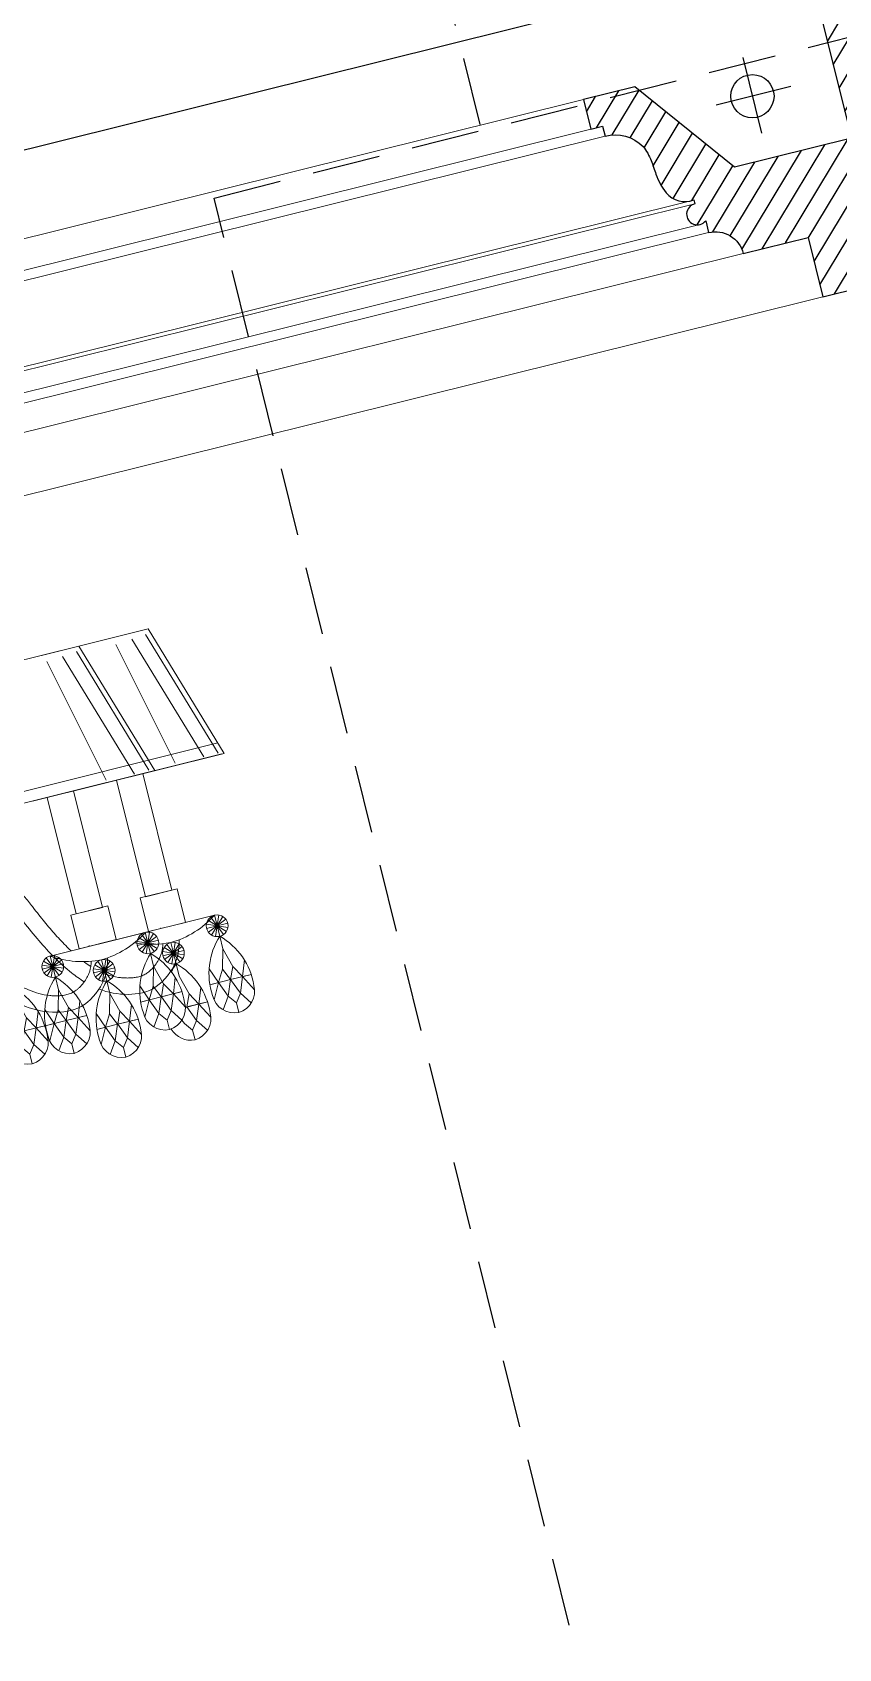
# Model space of a CAD drawing. Header units: inches. Extents: x 252212 to 296477, y 417293 to 492071.
# Drawn here: x 290399 to 290991, y 489330 to 490517 of the extents above; entities that cross this region are included whole.
import ezdxf

# ---------------------------------------------------------------- set-up
doc = ezdxf.new("R2010")
doc.units = ezdxf.units.IN
doc.header["$MEASUREMENT"] = 0
doc.linetypes.add('HIDDEN', pattern=[0.375, 0.25, -0.125])
for name, color, linetype in [('8', 8, 'Continuous'), ('CQ spot detail elevation', 1, 'Continuous'), ('ELECTRICAL', 10, 'Continuous'), ('gypsum', 31, 'Continuous'), ('LIGHT', 130, 'Continuous')]:
    doc.layers.add(name, color=color, linetype=linetype)
doc.layers.add('Glass', color=4, linetype='Continuous', lineweight=0)
doc.layers.add('GRC', color=41, linetype='Continuous', lineweight=0)

# ---------------------------------------------------------------- blocks, each defined once
blk = doc.blocks.new('L1')
at = {"layer": 'LIGHT', "elevation": 3.648573589799419e-06}
for points in [[(-58.16092766117072, 76.66339870879892), (-58.16092766117072, 19.49658948095748)], [(-58.16092766122892, 76.66339870856609), (-58.16092766128713, 19.49658948078286)], [(-29.19216362002771, 47.41520166554255), (-85.49162586161401, 47.41520166554255)], [(-29.19216362008592, 47.41520166536793), (-85.49162586173043, 47.41520166536793)]]:
    blk.add_lwpolyline(points, dxfattribs=at)
at = {"layer": 'LIGHT'}
for centre, radius in [((-58.16092766122892, 47.41520166560076, 3.648573589799419e-06), 15.87653305614366), ((-58.16092766128713, 47.41520166542614, 3.648573589799419e-06), 15.87653305614367)]:
    blk.add_circle(centre, radius, dxfattribs=at)
blk = doc.blocks.new('crystal ch 21')
at = {"layer": 'Glass', "color": 193, "lineweight": 0}
for p, q in [((39089.26347492866, 39438.22253560635), (39058.88841354528, 39534.80407689153)), ((39100.23716824862, 39438.30318461754), (39069.60102899221, 39535.71485766955)), ((39141.65276039692, 39438.22253560635), (39111.27769901353, 39534.80407689153)), ((39152.62645371688, 39438.30318461754), (39121.99031446047, 39535.71485766955)), ((39067.90110210717, 39438.82193907836), (39046.68448091933, 39533.91247801884)), ((39120.29038757544, 39438.82193907836), (39099.07376638758, 39533.91247801884)), ((39154.11016811522, 39445.67843168169), (38858.38087554435, 39445.42621463217)), ((38991.236569379, 39309.8118355238), (39002.55027787799, 39321.12554402278)), ((39002.55027787799, 39309.8118355238), (38991.23656937901, 39321.12554402278)), ((39002.55027787799, 39321.12554402278), (38991.23656937901, 39309.8118355238)), ((38991.23656937901, 39321.12554402278), (39002.55027787799, 39309.8118355238)), ((38993.83195616957, 39308.0776535132), (38999.95489108741, 39322.85972603338)), ((38999.95489108741, 39308.0776535132), (38993.83195616957, 39322.85972603338)), ((38999.95489108741, 39322.85972603338), (38993.83195616957, 39308.0776535132)), ((38993.83195616957, 39322.85972603338), (38999.95489108741, 39308.0776535132)), ((38996.89342362848, 39307.46868977328), (38996.89342362848, 39323.46868977328)), ((38996.89342362848, 39323.46868977328), (38996.89342362848, 39307.46868977328)), ((39063.236569379, 39309.8118355238), (39074.55027787799, 39321.12554402278)), ((39074.55027787799, 39309.8118355238), (39063.236569379, 39321.12554402278)), ((39074.55027787799, 39321.12554402278), (39063.236569379, 39309.8118355238)), ((39063.236569379, 39321.12554402278), (39074.55027787799, 39309.8118355238)), ((39065.83195616958, 39308.0776535132), (39071.95489108741, 39322.85972603338)), ((39071.95489108741, 39308.0776535132), (39065.83195616957, 39322.85972603338)), ((39071.95489108741, 39322.85972603338), (39065.83195616958, 39308.0776535132)), ((39065.83195616958, 39322.85972603338), (39071.95489108741, 39308.0776535132)), ((39068.89342362848, 39307.46868977328), (39068.89342362848, 39323.46868977328)), ((39068.89342362848, 39323.46868977328), (39068.89342362848, 39307.46868977328)), ((39115.62585484726, 39309.8118355238), (39126.93956334625, 39321.12554402278)), ((39126.93956334625, 39309.8118355238), (39115.62585484727, 39321.12554402278)), ((39126.93956334626, 39321.12554402278), (39115.62585484727, 39309.8118355238)), ((39115.62585484727, 39321.12554402278), (39126.93956334625, 39309.8118355238)), ((39118.22124163784, 39308.0776535132), (39124.34417655569, 39322.85972603338)), ((39124.34417655569, 39308.0776535132), (39118.22124163783, 39322.85972603338)), ((39124.34417655569, 39322.85972603338), (39118.22124163784, 39308.0776535132)), ((39118.22124163784, 39322.85972603338), (39124.34417655569, 39308.0776535132)), ((39121.28270909676, 39307.46868977328), (39121.28270909676, 39323.46868977328)), ((39121.28270909676, 39323.46868977328), (39121.28270909676, 39307.46868977328)), ((38988.89342362848, 39315.46868977328), (39004.89342362848, 39315.46868977328)), ((39004.89342362848, 39315.46868977328), (38988.89342362848, 39315.46868977328)), ((38989.5023873684, 39312.40722231437), (39004.28445988859, 39318.53015723221)), ((39004.28445988859, 39312.40722231437), (38989.5023873684, 39318.53015723221)), ((39004.28445988859, 39318.53015723221), (38989.5023873684, 39312.40722231437)), ((38989.5023873684, 39318.53015723221), (39004.28445988859, 39312.40722231437)), ((39027.23656937899, 39298.03509743452), (39038.55027787799, 39309.34880593352)), ((39038.55027787799, 39298.03509743452), (39027.236569379, 39309.34880593352)), ((39038.55027787799, 39309.34880593352), (39027.236569379, 39298.03509743453)), ((39027.236569379, 39309.34880593352), (39038.55027787799, 39298.03509743452)), ((39029.83195616957, 39296.30091542393), (39035.95489108741, 39311.0829879441)), ((39035.95489108741, 39296.30091542393), (39029.83195616956, 39311.0829879441)), ((39035.95489108741, 39311.0829879441), (39029.83195616957, 39296.30091542393)), ((39029.83195616957, 39311.0829879441), (39035.95489108741, 39296.30091542393)), ((39032.89342362848, 39295.69195168402), (39032.89342362848, 39311.69195168402)), ((39032.89342362848, 39311.69195168402), (39032.89342362848, 39295.69195168402)), ((39060.89342362848, 39315.46868977328), (39076.89342362848, 39315.46868977328)), ((39076.89342362848, 39315.46868977328), (39060.89342362848, 39315.46868977328)), ((39061.5023873684, 39312.40722231437), (39076.28445988859, 39318.53015723221)), ((39076.28445988859, 39312.40722231437), (39061.5023873684, 39318.53015723221)), ((39076.28445988859, 39318.53015723221), (39061.5023873684, 39312.40722231437)), ((39061.5023873684, 39318.53015723221), (39076.28445988859, 39312.40722231437)), ((39079.62585484725, 39298.03509743452), (39090.93956334623, 39309.34880593352)), ((39090.93956334623, 39298.03509743452), (39079.62585484726, 39309.34880593352)), ((39090.93956334625, 39309.34880593352), (39079.62585484726, 39298.03509743453)), ((39079.62585484726, 39309.34880593352), (39090.93956334623, 39298.03509743452)), ((39082.22124163783, 39296.30091542393), (39088.34417655569, 39311.0829879441)), ((39088.34417655567, 39296.30091542393), (39082.22124163783, 39311.0829879441)), ((39088.34417655569, 39311.0829879441), (39082.22124163783, 39296.30091542393)), ((39082.22124163783, 39311.0829879441), (39088.34417655567, 39296.30091542393)), ((39085.28270909675, 39295.69195168402), (39085.28270909675, 39311.69195168402)), ((39085.28270909675, 39311.69195168402), (39085.28270909675, 39295.69195168402)), ((39113.28270909677, 39315.46868977328), (39129.28270909675, 39315.46868977328)), ((39129.28270909675, 39315.46868977328), (39113.28270909677, 39315.46868977328)), ((39113.89167283666, 39312.40722231437), (39128.67374535685, 39318.53015723221)), ((39128.67374535685, 39312.40722231437), (39113.89167283666, 39318.53015723221)), ((39128.67374535685, 39318.53015723221), (39113.89167283666, 39312.40722231437)), ((39113.89167283666, 39318.53015723221), (39128.67374535685, 39312.40722231437)), ((39024.89342362848, 39303.69195168402), (39040.89342362848, 39303.69195168402)), ((39040.89342362848, 39303.69195168402), (39024.89342362848, 39303.69195168402)), ((39025.5023873684, 39300.63048422509), (39040.28445988858, 39306.75341914294)), ((39040.28445988858, 39300.63048422509), (39025.5023873684, 39306.75341914294)), ((39040.28445988858, 39306.75341914293), (39025.5023873684, 39300.63048422509)), ((39025.5023873684, 39306.75341914294), (39040.28445988858, 39300.63048422509)), ((39077.28270909675, 39303.69195168402), (39093.28270909675, 39303.69195168402)), ((39093.28270909675, 39303.69195168402), (39077.28270909675, 39303.69195168402)), ((39077.89167283666, 39300.63048422509), (39092.67374535683, 39306.75341914294)), ((39092.67374535683, 39300.63048422509), (39077.89167283666, 39306.75341914294)), ((39092.67374535683, 39306.75341914293), (39077.89167283666, 39300.63048422509)), ((39077.89167283666, 39306.75341914294), (39092.67374535683, 39300.63048422509)), ((38980.88015196625, 39274.69666226378), (38964.13624800193, 39274.69666226378)), ((38981.15559959082, 39274.69666226379), (38997.89950355512, 39274.69666226378)), ((39012.63124766618, 39274.69666226378), (38995.88734370187, 39274.69666226378)), ((39053.15559959081, 39274.69666226379), (39069.89950355512, 39274.69666226378)), ((39084.63124766618, 39274.69666226378), (39067.88734370187, 39274.69666226378)), ((39105.54488505908, 39274.69666226379), (39122.28878902339, 39274.69666226378)), ((39137.02053313445, 39274.69666226378), (39120.27662917013, 39274.69666226378)), ((39017.15559959082, 39262.91992417451), (39033.89950355511, 39262.9199241745)), ((39048.63124766618, 39262.9199241745), (39031.88734370186, 39262.9199241745)), ((39084.16791913625, 39262.9199241745), (39086.28878902338, 39262.9199241745)), ((39101.02053313444, 39262.9199241745), (39084.27662917013, 39262.9199241745))]:
    blk.add_line(p, q, dxfattribs=at)
for points in [[(38961.34735673557, 39437.03425693083), (39104.43949052142, 39437.03425693083), (39072.29766031462, 39539.23347430585), (39072.29766031462, 39539.23347430585), (38991.63451627389, 39539.23347430585), (38980.09054044429, 39502.52787018835)], [(39013.73664220384, 39437.03425693083), (39156.82877598967, 39437.03425693083), (39124.68694578287, 39539.23347430585), (39124.68694578287, 39539.23347430585), (39044.02380174217, 39539.23347430585)], [(38959.49268606709, 39437.03425693083), (39102.58481985292, 39437.03425693083)], [(39011.88197153535, 39437.03425693083), (39154.97410532118, 39437.03425693083)], [(38965.14232792855, 39249.85420917245), (38965.14232792855, 39257.07210995243), (38960.55373394648, 39263.33393960561), (38956.02740858087, 39274.69800654718), (38951.78359616551, 39286.2442574833), (38956.02740858087, 39274.69800654718), (38961.250083604, 39283.62690249978), (38965.14232792857, 39297.92118455903), (38965.14232792855, 39307.46868977328), (38965.14232792857, 39297.92118455903), (38961.250083604, 39283.62690249978), (38965.04870647603, 39274.69666226378), (38960.55373394648, 39263.33393960561), (38954.51532069394, 39254.47941975589), (38960.55373394648, 39263.33393960561), (38956.02740858087, 39274.69800654718), (38949.83195832266, 39263.09622820972), (38956.02740858087, 39274.69800654718), (38949.40450389087, 39274.69666226379), (38965.04870647603, 39274.69666226378)], [(38965.14232792855, 39249.85420917245), (38965.14232792855, 39257.07210995243), (38969.73092191064, 39263.33393960561), (38974.25724727625, 39274.69800654718), (38978.5010596916, 39286.2442574833), (38974.25724727625, 39274.69800654718), (38969.03457225312, 39283.62690249978), (38965.14232792855, 39297.92118455903), (38965.14232792855, 39307.46868977328), (38965.14232792855, 39297.92118455903), (38969.03457225312, 39283.62690249978), (38965.23594938109, 39274.69666226378), (38969.73092191064, 39263.33393960561), (38975.76933516317, 39254.47941975589), (38969.73092191064, 39263.33393960561), (38974.25724727625, 39274.69800654718), (38980.45269753446, 39263.09622820972), (38974.25724727625, 39274.69800654718), (38980.88015196625, 39274.69666226378), (38965.23594938109, 39274.69666226378)], [(38996.89342362848, 39249.85420917245), (38996.89342362848, 39257.07210995243), (38992.30482964641, 39263.33393960561), (38987.7785042808, 39274.69800654718), (38983.53469186546, 39286.2442574833), (38987.7785042808, 39274.69800654718), (38993.00117930393, 39283.62690249978), (38996.8934236285, 39297.92118455903), (38996.89342362848, 39307.46868977328), (38996.8934236285, 39297.92118455903), (38993.00117930393, 39283.62690249978), (38996.79980217597, 39274.69666226378), (38992.30482964641, 39263.33393960561), (38986.26641639387, 39254.47941975589), (38992.30482964641, 39263.33393960561), (38987.7785042808, 39274.69800654718), (38981.58305402259, 39263.09622820972), (38987.7785042808, 39274.69800654718), (38981.15559959082, 39274.69666226379), (38996.79980217597, 39274.69666226378)], [(38996.89342362848, 39249.85420917245), (38996.89342362848, 39257.07210995243), (39001.48201761058, 39263.33393960561), (39006.00834297619, 39274.69800654718), (39010.25215539155, 39286.2442574833), (39006.00834297619, 39274.69800654718), (39000.78566795306, 39283.62690249978), (38996.89342362848, 39297.92118455903), (38996.89342362848, 39307.46868977328), (38996.89342362848, 39297.92118455903), (39000.78566795306, 39283.62690249978), (38996.98704508103, 39274.69666226378), (39001.48201761058, 39263.33393960561), (39007.52043086312, 39254.47941975589), (39001.48201761058, 39263.33393960561), (39006.00834297619, 39274.69800654718), (39012.2037932344, 39263.09622820972), (39006.00834297619, 39274.69800654718), (39012.63124766618, 39274.69666226378), (38996.98704508103, 39274.69666226378)], [(39068.89342362848, 39249.85420917245), (39068.89342362848, 39257.07210995243), (39064.30482964641, 39263.33393960561), (39059.7785042808, 39274.69800654718), (39055.53469186545, 39286.2442574833), (39059.7785042808, 39274.69800654718), (39065.00117930393, 39283.62690249978), (39068.8934236285, 39297.92118455903), (39068.89342362848, 39307.46868977328), (39068.8934236285, 39297.92118455903), (39065.00117930393, 39283.62690249978), (39068.79980217597, 39274.69666226378), (39064.30482964641, 39263.33393960561), (39058.26641639388, 39254.47941975589), (39064.30482964641, 39263.33393960561), (39059.7785042808, 39274.69800654718), (39053.58305402259, 39263.09622820972), (39059.7785042808, 39274.69800654718), (39053.15559959081, 39274.69666226379), (39068.79980217597, 39274.69666226378)], [(39068.89342362848, 39249.85420917245), (39068.89342362848, 39257.07210995243), (39073.48201761058, 39263.33393960561), (39078.00834297619, 39274.69800654718), (39082.25215539154, 39286.2442574833), (39078.00834297619, 39274.69800654718), (39072.78566795306, 39283.62690249978), (39068.89342362848, 39297.92118455903), (39068.89342362848, 39307.46868977328), (39068.89342362848, 39297.92118455903), (39072.78566795306, 39283.62690249978), (39068.98704508103, 39274.69666226378), (39073.48201761058, 39263.33393960561), (39079.52043086312, 39254.47941975589), (39073.48201761058, 39263.33393960561), (39078.00834297619, 39274.69800654718), (39084.20379323442, 39263.09622820972), (39078.00834297619, 39274.69800654718), (39084.63124766618, 39274.69666226378), (39068.98704508103, 39274.69666226378)], [(39121.28270909676, 39249.85420917245), (39121.28270909676, 39257.07210995243), (39116.69411511468, 39263.33393960561), (39112.16778974907, 39274.69800654718), (39107.92397733372, 39286.2442574833), (39112.16778974907, 39274.69800654718), (39117.3904647722, 39283.62690249978), (39121.28270909676, 39297.92118455903), (39121.28270909676, 39307.46868977328), (39121.28270909676, 39297.92118455903), (39117.3904647722, 39283.62690249978), (39121.18908764424, 39274.69666226378), (39116.69411511468, 39263.33393960561), (39110.65570186214, 39254.47941975589), (39116.69411511468, 39263.33393960561), (39112.16778974907, 39274.69800654718), (39105.97233949085, 39263.09622820972), (39112.16778974907, 39274.69800654718), (39105.54488505908, 39274.69666226379), (39121.18908764424, 39274.69666226378)], [(39121.28270909676, 39249.85420917245), (39121.28270909676, 39257.07210995243), (39125.87130307883, 39263.33393960561), (39130.39762844445, 39274.69800654718), (39134.64144085981, 39286.2442574833), (39130.39762844445, 39274.69800654718), (39125.17495342132, 39283.62690249978), (39121.28270909676, 39297.92118455903), (39121.28270909676, 39307.46868977328), (39121.28270909676, 39297.92118455903), (39125.17495342132, 39283.62690249978), (39121.37633054929, 39274.69666226378), (39125.87130307883, 39263.33393960561), (39131.90971633139, 39254.47941975589), (39125.87130307883, 39263.33393960561), (39130.39762844445, 39274.69800654718), (39136.59307870267, 39263.09622820972), (39130.39762844445, 39274.69800654718), (39137.02053313445, 39274.69666226378), (39121.37633054929, 39274.69666226378)], [(39032.89342362848, 39238.07747108318), (39032.89342362848, 39245.29537186315), (39028.30482964641, 39251.55720151632), (39023.7785042808, 39262.9212684579), (39019.53469186545, 39274.46751939402), (39023.7785042808, 39262.9212684579), (39029.00117930393, 39271.85016441051), (39032.89342362848, 39286.14444646976), (39032.89342362848, 39295.69195168402), (39032.89342362848, 39286.14444646976), (39029.00117930393, 39271.85016441051), (39032.79980217596, 39262.9199241745), (39028.30482964641, 39251.55720151632), (39022.26641639387, 39242.70268166662), (39028.30482964641, 39251.55720151632), (39023.7785042808, 39262.9212684579), (39017.58305402258, 39251.31949012044), (39023.7785042808, 39262.9212684579), (39017.15559959082, 39262.91992417451), (39032.79980217596, 39262.9199241745)], [(39032.89342362848, 39238.07747108318), (39032.89342362848, 39245.29537186315), (39037.48201761056, 39251.55720151632), (39042.00834297618, 39262.9212684579), (39046.25215539154, 39274.46751939402), (39042.00834297618, 39262.9212684579), (39036.78566795306, 39271.85016441051), (39032.89342362848, 39286.14444646976), (39032.89342362848, 39295.69195168402), (39032.89342362848, 39286.14444646976), (39036.78566795306, 39271.85016441051), (39032.98704508102, 39262.9199241745), (39037.48201761056, 39251.55720151632), (39043.52043086311, 39242.70268166662), (39037.48201761056, 39251.55720151632), (39042.00834297618, 39262.9212684579), (39048.20379323442, 39251.31949012044), (39042.00834297618, 39262.9212684579), (39048.63124766618, 39262.9199241745), (39032.98704508102, 39262.9199241745)], [(39085.28270909675, 39238.07747108318), (39085.28270909675, 39245.29537186315), (39089.87130307883, 39251.55720151632), (39094.39762844444, 39262.9212684579), (39098.6414408598, 39274.46751939402), (39094.39762844444, 39262.9212684579), (39089.17495342132, 39271.85016441051), (39085.28270909675, 39286.14444646976), (39085.28270909675, 39295.69195168402), (39085.28270909675, 39286.14444646976), (39089.17495342132, 39271.85016441051), (39085.37633054928, 39262.9199241745), (39089.87130307883, 39251.55720151632), (39095.90971633136, 39242.70268166662), (39089.87130307883, 39251.55720151632), (39094.39762844444, 39262.9212684579), (39100.59307870266, 39251.31949012044), (39094.39762844444, 39262.9212684579), (39101.02053313444, 39262.9199241745), (39085.37633054928, 39262.9199241745)], [(39085.28270909675, 39238.07747108318), (39085.28270909675, 39245.29537186315), (39080.69411511468, 39251.55720151632), (39079.52746914279, 39254.48625363933)]]:
    blk.add_lwpolyline(points, dxfattribs=at)
for points in [[(39022.89342362848, 39437.03425693083), (39042.89342362848, 39437.03425693083), (39042.89342362848, 39348.88054739338), (39022.89342362848, 39348.88054739338)], [(39075.28270909677, 39437.03425693083), (39095.28270909675, 39437.03425693083), (39095.28270909675, 39348.88054739338), (39075.28270909677, 39348.88054739338)], [(39019.00113992648, 39348.88054739338), (39047.0062686344, 39348.88054739338), (39047.0062686344, 39323.46868977328), (39019.00113992648, 39323.46868977328)], [(39071.39042539473, 39348.88054739338), (39099.39555410268, 39348.88054739338), (39099.39555410268, 39323.46868977328), (39071.39042539473, 39323.46868977328)]]:
    blk.add_lwpolyline(points, close=True, dxfattribs=at)
for points in [[(38996.89342362848, 39323.46868977328), (39068.89342362848, 39323.46868977328, -0.1435231097449414), (39032.89342362848, 39311.69195168402, -0.1335210942666077), (38996.89342362848, 39323.46868977328, 0.7554890310970837)], [(39049.28270909675, 39323.46868977328), (39121.28270909676, 39323.46868977328, -0.1435231097449414), (39085.28270909675, 39311.69195168402, -0.0934711612010232), (39059.27623658819, 39317.97594344919, -0.0934711612010232)]]:
    blk.add_lwpolyline(points, format="xyb", dxfattribs=at)
for centre in [(38996.89342362848, 39315.46868977328), (39068.89342362848, 39315.46868977328), (39121.28270909676, 39315.46868977328), (39032.89342362848, 39303.69195168402), (39085.28270909675, 39303.69195168402)]:
    blk.add_circle(centre, 8, dxfattribs=at)
for centre, radius, start, end in [((38929.91475302354, 39270.56885974553), 51.01548284360828, 355.3810628714704, 46.32814980466545), ((39032.12099853353, 39270.56885974553), 51.01548284360828, 133.6718501953345, 184.6189371285296), ((38961.66584872347, 39270.56885974553), 51.01548284360828, 355.3810628714704, 46.32814980466545), ((39104.12099853352, 39270.56885974553), 51.01548284360828, 133.6718501953345, 184.6189371285296), ((39033.66584872347, 39270.56885974553), 51.01548284360828, 355.3810628714704, 46.32814980466545), ((39156.51028400178, 39270.56885974553), 51.01548284360828, 133.6718501953345, 184.6189371285296), ((39086.05513419174, 39270.56885974553), 51.01548284360828, 355.3810628714704, 46.32814980466545), ((39068.12099853353, 39258.79212165625), 51.01548284360828, 133.6718501953345, 184.6189371285296), ((38997.66584872347, 39258.79212165625), 51.01548284360828, 355.3810628714704, 46.32814980466545), ((39120.51028400178, 39258.79212165625), 51.01548284360828, 133.6718501953345, 141.4760620947277), ((39050.05513419173, 39258.79212165625), 51.01548284360828, 355.3810628714704, 46.32814980466545), ((38965.97536205362, 39266.28926356733), 16.45615261280339, 179.4032131305139, 267.0983650390251), ((38964.3092938035, 39266.28926356733), 16.45615261280339, 272.9016349609747, 0.5967868694860528), ((38997.72645775355, 39266.28926356733), 16.45615261280339, 179.4032131305139, 267.0983650390251), ((38996.06038950344, 39266.28926356733), 16.45615261280339, 272.9016349609747, 0.5967868694860528), ((39069.72645775357, 39266.28926356733), 16.45615261280339, 179.4032131305139, 267.0983650390251), ((39068.06038950344, 39266.28926356733), 16.45615261280339, 272.9016349609747, 0.5967868694860528), ((39122.11574322182, 39266.28926356733), 16.45615261280339, 179.4032131305139, 267.0983650390251), ((39120.4496749717, 39266.28926356733), 16.45615261280339, 272.9016349609747, 0.5967868694860528), ((39033.72645775355, 39254.51252547805), 16.45615261280339, 179.4032131305139, 267.0983650390251), ((39032.06038950343, 39254.51252547805), 16.45615261280339, 272.9016349609747, 0.5967868694860528), ((39086.11574322181, 39254.51252547805), 16.45615261280339, 195.9678447010733, 267.0983650390251), ((39084.44967497169, 39254.51252547805), 16.45615261280339, 272.9016349609747, 0.5967868694860528)]:
    blk.add_arc(centre, radius, start, end, dxfattribs=at)
for points, knots in [([(38939.14232792857, 39405.49626775016), (38940.3967130132, 39405.59389823452), (38941.65493110049, 39405.64237018337), (38945.65716169094, 39405.64384298585), (38948.40491464628, 39405.41691796208), (38953.84742405456, 39404.48107975965), (38956.54311344086, 39403.77259203431), (38960.01241435639, 39402.46643186163), (38960.84757397337, 39402.11984071531), (38962.47557740491, 39401.37832457337), (38963.27085728991, 39400.98292623321), (38965.59770932372, 39399.72996578005), (38967.06981716902, 39398.80566366229), (38970.50201228895, 39396.35559386954), (38972.36784247612, 39394.75181659216), (38975.78512245254, 39391.36368084073), (38977.33776617948, 39389.57932794235), (38980.19319778593, 39385.90817751785), (38981.4965379771, 39384.02087650663), (38983.91587528022, 39380.19568794786), (38985.03196928291, 39378.25740692712), (38987.72029040518, 39373.27443314282), (38989.19563878431, 39370.22195727569), (38991.29807342588, 39365.68618098023), (38991.99038786065, 39364.15681511522), (38993.14791327972, 39361.58552693433), (38993.6212209212, 39360.52975309797), (38995.02295190036, 39357.41855539627), (38995.95224968653, 39355.37703337524), (38997.80852701891, 39351.36134414565), (38998.735324864, 39349.38758273791), (39001.52173170743, 39343.57529155846), (39003.38751206417, 39339.84587550044), (39007.29361842097, 39332.50853408911), (39009.33780908973, 39328.91988541451), (39011.87795565993, 39324.83419368728), (39012.31290991415, 39324.14722776784), (39012.75075546045, 39323.46868977328)], [70.2295892999802, 70.2295892999802, 70.2295892999802, 70.2295892999802, 73.66845547465262, 73.66845547465262, 81.16021307794367, 81.16021307794367, 88.65197068123474, 88.65197068123474, 91.04294823106085, 91.04294823106085, 93.433925780887, 93.433925780887, 98.21588088053923, 98.21588088053923, 105.2331276644001, 105.2331276644001, 112.2503744482609, 112.2503744482609, 119.2676212321218, 119.2676212321218, 126.2848680159826, 126.2848680159826, 137.2622253050058, 137.2622253050058, 142.9400178879349, 142.9400178879349, 146.9874516420427, 146.9874516420427, 155.0823191502582, 155.0823191502582, 163.1771866584737, 163.1771866584737, 179.3669216749046, 179.3669216749046, 196.4799474093081, 196.4799474093081, 199.9895269579177, 199.9895269579177, 199.9895269579177, 199.9895269579177]), ([(38939.14232792855, 39393.44742437802), (38944.81455561749, 39394.03708756335), (38967.27099147005, 39391.25316103668), (38981.54645852036, 39357.31631255038), (38993.15842566418, 39332.94722445324), (38998.68263858625, 39323.46868977328)], [69.09446585194895, 69.09446585194895, 69.09446585194895, 69.09446585194895, 89.88789571660395, 147.0255840347705, 189.9259536211873, 189.9259536211873, 189.9259536211873, 189.9259536211873]), ([(38999.72824490412, 39321.69741744583), (39002.69869085302, 39316.73026860563), (39008.01361120601, 39308.78034455643), (39014.05026166583, 39301.75605883534), (39016.70095912328, 39299.08333244265)], [192.6156435577588, 192.6156435577588, 192.6156435577588, 192.6156435577588, 215.3927966419427, 231.2402526089358, 231.2402526089358, 231.2402526089358, 231.2402526089358]), ([(38947.5458968098, 39314.85414279768), (38949.55227698318, 39312.37589036507), (38962.14096707376, 39297.56020562689), (38979.92792628107, 39282.33984348195), (39012.39426047519, 39279.51941468578), (39032.38725803609, 39295.63897653387), (39036.40505992561, 39306.79249812919), (39037.38762067478, 39311.98225799194)], [203.3677394381454, 203.3677394381454, 203.3677394381454, 203.3677394381454, 215.3927966419427, 277.760799552541, 302.8496522595973, 326.2312467332315, 345.7997920803092, 345.7997920803092, 345.7997920803092, 345.7997920803092]), ([(38959.05906647838, 39319.75319217227), (38959.79398413552, 39318.87815213626), (38960.53192340033, 39318.0156248531), (38962.15811799993, 39316.14942818797), (38963.04895118794, 39315.14896262813), (38965.63713017391, 39312.31178492058), (38967.32629034973, 39310.55145438803), (38971.17891196076, 39306.80964537663), (38973.34220087103, 39304.90452224192), (38977.74578195056, 39301.50107458552), (38979.98484356678, 39300.00200678092), (38984.65676118835, 39297.39527402777), (38987.08998134041, 39296.28561469272), (38990.63217373598, 39295.04694915636), (38991.57704401712, 39294.74881569389), (38993.04661923075, 39294.33599284148), (38993.55079034064, 39294.20290993835), (38994.50892004407, 39293.96634624639), (38994.96037991448, 39293.86133617701), (38995.85265621551, 39293.66789461512), (38996.29611401209, 39293.57886594299), (38997.61639740373, 39293.33717641535), (38998.48302525601, 39293.21004017229), (39000.58780209397, 39292.99065568987), (39001.80273373317, 39292.94478712769), (39004.14230322857, 39293.04059620096), (39005.26633768147, 39293.18088535884), (39006.8591340211, 39293.53584228445), (39007.34637281181, 39293.66645171888), (39008.10988515326, 39293.90864952268), (39008.38641654031, 39294.00412019371), (39009.21796018024, 39294.3158111829), (39009.80930544873, 39294.57069626366), (39011.03703182029, 39295.17151775911), (39011.67263120987, 39295.51704649679), (39013.54560756164, 39296.6391257438), (39014.80035590399, 39297.52172728085), (39017.18434504438, 39299.4599400217), (39018.31410109842, 39300.51573580895), (39019.76602678349, 39302.06926470474), (39020.19484697808, 39302.55998485463), (39021.16051171697, 39303.74245999487), (39021.65109048579, 39304.41455977882), (39022.52928853998, 39305.75808867392), (39022.91535226521, 39306.42696361482), (39023.81004099359, 39308.17698571516), (39024.25876224552, 39309.27065855169), (39024.85639776525, 39311.09235077692), (39025.05157235059, 39311.78036810989), (39025.22567257553, 39312.49316448365)], [207.9867877208956, 207.9867877208956, 207.9867877208956, 207.9867877208956, 212.6238922856962, 212.6238922856962, 218.1725343830346, 218.1725343830346, 228.8600043587518, 228.8600043587518, 242.5324371535948, 242.5324371535948, 256.2048699484377, 256.2048699484377, 269.8773027432807, 269.8773027432807, 274.6846215805871, 274.6846215805871, 277.1406142707738, 277.1406142707738, 279.2805811794731, 279.2805811794731, 281.4205480881724, 281.4205480881724, 285.7004819055711, 285.7004819055711, 292.0402505789604, 292.0402505789604, 298.3800192523496, 298.3800192523496, 301.2077944241025, 301.2077944241025, 302.8144555804058, 302.8144555804058, 306.0277778930124, 306.0277778930124, 309.2411002056189, 309.2411002056189, 315.3949567990779, 315.3949567990779, 321.5488133925369, 321.5488133925369, 324.3773174000462, 324.3773174000462, 328.4783081394816, 328.4783081394816, 332.5792988789171, 332.5792988789171, 339.0879623636933, 339.0879623636933, 342.8529237627196, 342.8529237627196, 342.8529237627196, 342.8529237627196]), ([(39019.8675645521, 39313.55357612277), (39020.03767475055, 39313.34259157348), (39020.20814576872, 39313.13300744973), (39021.57470671101, 39311.46789059446), (39022.78895356803, 39310.08099647823), (39024.02731645667, 39308.76830839252)], [218.29677652432, 218.29677652432, 218.29677652432, 218.29677652432, 219.5612590152293, 219.5612590152293, 228.4135453908444, 228.4135453908444, 228.4135453908444, 228.4135453908444]), ([(39025.93245795652, 39291.24530166984), (39031.66877244363, 39287.22994913713), (39043.76406733602, 39281.50242563714), (39066.59077239056, 39279.51941468578), (39086.66025312135, 39295.70064188363), (39090.64995262482, 39306.92771741281), (39091.62289211147, 39312.18940356131)], [248.3020110576472, 248.3020110576472, 248.3020110576472, 248.3020110576472, 277.760799552541, 302.8496522595973, 326.2312467332315, 346.060075102339, 346.060075102339, 346.060075102339, 346.060075102339]), ([(39033.42225059697, 39300.65718038514), (39033.59224946534, 39300.54202357657), (39033.76290474545, 39300.42801124777), (39036.40641248339, 39298.68653505641), (39039.01897235476, 39297.29352487185), (39042.72170339683, 39295.79393984192), (39043.59643105896, 39295.46999665213), (39045.20230597847, 39294.93137567754), (39045.92405492282, 39294.7081662227), (39047.18567171078, 39294.35121050593), (39047.71723473877, 39294.21035450851), (39048.71043080314, 39293.96509523137), (39049.16869866522, 39293.8585820288), (39050.07419415218, 39293.66267163522), (39050.52417083508, 39293.57265283166), (39051.86364610618, 39293.32882401837), (39052.74257235225, 39293.20137754786), (39054.8547198515, 39292.98659727662), (39056.0653166425, 39292.94421630754), (39058.39687388027, 39293.04642937802), (39059.5172599723, 39293.18963118404), (39061.11346374464, 39293.55037580712), (39061.60707079453, 39293.6846157765), (39062.59680949334, 39294.00332224487), (39063.08719813652, 39294.18580045906), (39064.76067695648, 39294.89885085285), (39066.02789713303, 39295.57327506426), (39068.56969090808, 39297.20869935616), (39069.84503268317, 39298.16844612995), (39072.22445827382, 39300.23498620413), (39073.32896101228, 39301.34235619027), (39074.64791741274, 39302.86643804819), (39074.99807728088, 39303.29737137796), (39075.59326175657, 39304.07799803524), (39075.84661127897, 39304.43095187777), (39076.32538001846, 39305.13827281851), (39076.54942489107, 39305.49077842142), (39077.18176484487, 39306.54906463507), (39077.55060176092, 39307.25560406962), (39078.38104229866, 39309.07306297351), (39078.79091171792, 39310.20326789128), (39079.21238236929, 39311.67818281062), (39079.28720373037, 39311.95612014103), (39079.35863620326, 39312.23795064521)], [249.59415759016, 249.59415759016, 249.59415759016, 249.59415759016, 250.6722018675181, 250.6722018675181, 266.2276732936626, 266.2276732936626, 270.8854659092561, 270.8854659092561, 274.5450811287054, 274.5450811287054, 277.1379988054675, 277.1379988054675, 279.3100293141831, 279.3100293141831, 281.4820598228987, 281.4820598228987, 285.8261208403298, 285.8261208403298, 292.1524462462074, 292.1524462462074, 298.478771652085, 298.478771652085, 301.3447587078636, 301.3447587078636, 304.2273541814274, 304.2273541814274, 310.549011648582, 310.549011648582, 316.8706691157366, 316.8706691157366, 323.1923265828911, 323.1923265828911, 325.7090518334819, 325.7090518334819, 327.8647820207648, 327.8647820207648, 330.0205122080478, 330.0205122080478, 334.3319725826136, 334.3319725826136, 340.9014378711868, 340.9014378711868, 342.402003970171, 342.402003970171, 342.402003970171, 342.402003970171])]:
    blk.add_open_spline(points, degree=3, knots=knots, dxfattribs=at)
for points in [[(39026.5344091021, 39323.46868977328), (39026.54334707848, 39323.65215702172), (39026.55207919973, 39323.83664440718), (39026.56064389923, 39324.02214601674)], [(39080.7309019018, 39323.46868977328), (39080.73985106506, 39323.65215609991), (39080.74859106202, 39323.83664325764), (39080.7571558146, 39324.02214601674)]]:
    blk.add_open_spline(points, degree=3, dxfattribs=at)

msp = doc.modelspace()

# ---------------------------------------------------------------- hatches: boundary and pattern name
at = {"layer": '8'}
h = msp.add_hatch(dxfattribs=at)
h.set_pattern_fill('ANSI31', color=256, scale=100, angle=13.97142328298568, style=0)
h.set_pattern_definition([(58.97142328298569, (252334.1004804923, 494088.5561935391), (-10.71137893550929, 6.443319121378964), [])])
edge = h.paths.add_edge_path()
edge.add_line((289768.5933645254, 490467.8070775935), (290775.9238635655, 490718.4291992036))
edge.add_arc((290812.1395520105, 490572.8667593007), 150.0000000001258, 13.971423282992305, 103.9714232829923, ccw=False)
edge.add_line((290957.7019919134, 490609.0824477457), (290999.9536284329, 490439.2596011907))
edge.add_line((290999.9536284329, 490439.2596011907), (290914.0717888897, 490417.892345008))
edge.add_line((290914.0717888897, 490417.892345008), (290841.0322103091, 490477.006642513))
edge.add_line((290841.0322103091, 490477.006642513), (290803.1162501985, 490467.5732158743))
edge.add_line((290803.1162501985, 490467.5732158743), (290808.5486034657, 490445.7388498872))
edge.add_line((290808.5486034657, 490445.7388498872), (290817.2823498599, 490447.9117911939))
edge.add_line((290817.2823498599, 490447.9117911939), (290819.0931342822, 490440.6336691987))
edge.add_arc((290826.7002270088, 490413.7385260719), 27.95025194087214, 43.49044862404088, 105.793164101679, ccw=False)
edge.add_arc((290819.1971125461, 490410.181378816), 35.93479784872101, 20.498674765624628, 39.36810408858548, ccw=False)
edge.add_arc((290540.5748211879, 490305.7588293093), 333.482178661726, 18.722871093585695, 20.540080650232028, ccw=False)
edge.add_arc((290906.6122262182, 490431.2098629044), 53.4702403536314, 200.1349953782089, 216.816241261213)
edge.add_arc((290877.7198640837, 490410.7369135756), 18.0953021038039, 219.7429161595523, 290.8023934842715)
edge.add_line((290884.1463384921, 490393.8212289928), (290884.870652261, 490390.9099801946))
edge.add_arc((290886.7537494292, 490383.3412101355), 7.799508648127477, 103.9714232830716, 322.4387256688891)
edge.add_line((290892.9364343919, 490378.5865553843), (290895.1093756987, 490369.8528089903))
edge.add_arc((290900.179572081, 490349.4740674039), 21.0000000000131, 13.971423282969113, 103.97142328296923, ccw=False)
edge.add_line((290920.5583136674, 490354.5442637862), (290968.1087107022, 490366.3747220115))
edge.add_line((290968.1087107022, 490366.3747220115), (290978.9732100095, 490322.7068229492))
edge.add_line((290978.9732100095, 490322.7068229492), (291095.430973136, 490351.6813803737))
edge.add_line((291095.430973136, 490351.6813803737), (291090.6022007648, 490371.0897140626))
edge.add_line((291090.6022007648, 490371.0897140626), (291110.0104885895, 490375.9184631931))
edge.add_line((291110.0104885895, 490375.9184631931), (291103.9745272995, 490400.1788840028))
edge.add_line((291103.9745272995, 490400.1788840028), (291039.434084173, 490384.1213285701))
edge.add_line((291039.434084173, 490384.1213285701), (290981.9623985638, 490615.1183958199))
edge.add_arc((290812.1395520105, 490572.8667593008), 175.0000000000244, 13.97142328298912, 103.9714232829937)
edge.add_line((290769.8879154914, 490742.689605854), (289762.5574164513, 490492.067484244))
edge.add_line((289762.5574164513, 490492.067484244), (289035.7698329942, 490311.2429940377))
edge.add_arc((289078.0214695133, 490141.4201474845), 174.9999999999538, 103.9714232829752, 193.9714232830122)
edge.add_line((288908.1986229601, 490099.1685109652), (288965.6702961042, 489868.1714406142))
edge.add_line((288965.6702961042, 489868.1714406142), (288901.1298517954, 489852.1138899339))
edge.add_line((288901.1298517954, 489852.1138899339), (288907.1657948294, 489827.8534645821))
edge.add_line((288907.1657948294, 489827.8534645821), (288926.5740826541, 489832.6822137125))
edge.add_line((288926.5740826541, 489832.6822137125), (288931.4028327448, 489813.2738744802))
edge.add_line((288931.4028327448, 489813.2738744802), (289047.8606255116, 489842.248312771))
edge.add_line((289047.8606255116, 489842.248312771), (289036.9961262044, 489885.9162118333))
edge.add_line((289036.9961262044, 489885.9162118333), (289084.5465232393, 489897.7466700586))
edge.add_arc((289104.9252648257, 489902.8168664409), 21.0000000000131, 103.97142328296923, 193.9714232829691, ccw=False)
edge.add_line((289099.8550684434, 489923.1956080273), (289097.6821271367, 489931.9293544214))
edge.add_arc((289100.9160202036, 489939.0268378335), 7.799508648125218, 245.5041208968311, 463.9714232825535)
edge.add_line((289099.0329230355, 489946.5956078926), (289098.3086092666, 489949.5068566907))
edge.add_arc((289096.0593257326, 489967.4618192863), 18.09530210367771, 277.1404530818795, 348.1999304065622)
edge.add_arc((289060.9419352786, 489972.0092506128), 53.4702403539753, 351.1266053046068, 367.807851187615)
edge.add_arc((289443.0902093563, 490032.705546447), 333.4821786576871, 187.4027659151942, 189.2199754718404, ccw=False)
edge.add_arc((289148.0195474799, 489994.3942611069), 35.93479784889205, 168.574742477847, 187.4441718008201, ccw=False)
edge.add_arc((289139.7243344955, 489994.0208112582), 27.95025194093188, 102.14968246413031, 164.4523979417463, ccw=False)
edge.add_line((289133.8417472139, 490021.3450084182), (289132.0309627917, 490028.6231304133))
edge.add_line((289132.0309627917, 490028.6231304133), (289140.7647091858, 490030.7960717201))
edge.add_line((289140.7647091858, 490030.7960717201), (289135.3323559186, 490052.6304377072))
edge.add_line((289135.3323559186, 490052.6304377072), (289097.416395809, 490043.1970110649))
edge.add_line((289097.416395809, 490043.1970110649), (289060.5925056733, 489956.7488686671))
edge.add_line((289060.5925056733, 489956.7488686671), (288974.7106661302, 489935.3816124845))
edge.add_line((288974.7106661302, 489935.3816124845), (288932.4590296106, 490105.2044590395))
edge.add_arc((289078.0214695134, 490141.4201474845), 150.0000000000128, 103.97142328300299, 193.971423283003, ccw=False)
edge.add_line((289041.8057810683, 490286.9825873873), (289768.5933645254, 490467.8070775935))

# ---------------------------------------------------------------- linework, layer by layer
at = {"ltscale": 0.1}
msp.add_line((290966.6152529263, 490573.2571997322, -8.642302521023141e-07), (288941.372063187, 490069.3801251658, -8.642302521023141e-07), dxfattribs=at)
at = {"layer": 'CQ spot detail elevation', "color": 3, "linetype": 'HIDDEN', "ltscale": 200, "elevation": 4.706203874198748e-07}
msp.add_lwpolyline([(290727.3766994833, 490449.1199637815), (290423.0089855802, 491672.4711954086)], dxfattribs=at)
msp.add_lwpolyline([(290532.0015886682, 490395.2517861779), (291657.5309728503, 490680.5407711857), (292479.5937424328, 487376.4074623436), (291354.0643582508, 487091.1184773359)], close=True, dxfattribs=at)
at = {"layer": 'GRC'}
for p, q in [((289135.3323559186, 490052.6304377072, 2.47702417199711e-06), (290803.1162501985, 490467.5732158743, 1.363272697297686e-06)), ((289140.7647091858, 490030.7960717201, 2.47702417199711e-06), (290808.5486034657, 490445.7388498872, 1.363272697297686e-06)), ((289133.8417472139, 490021.3450084182, 2.47702417199711e-06), (290819.0931342822, 490440.6336691987, 1.363272697297686e-06)), ((289098.3086092666, 489949.5068566907, 2.47702417199711e-06), (290879.9691476176, 490392.7819509799, 1.363272697297686e-06)), ((289099.0329230355, 489946.5956078926, 2.47702417199711e-06), (290884.870652261, 490390.9099801946, 1.363272697297686e-06)), ((289102.7991173718, 489931.4580677744, 2.47702417199711e-06), (290888.6368465974, 490375.7724400765, 1.363272697297686e-06)), ((289099.8550684434, 489923.1956080273, 2.47702417199711e-06), (290895.1093756987, 490369.8528089903, 1.363272697297686e-06)), ((289084.5465232393, 489897.7466700586, 2.47702417199711e-06), (290920.5583136674, 490354.5442637862, 1.363272697297686e-06)), ((289047.8606255116, 489842.248312771, 2.47702417199711e-06), (290978.9732100095, 490322.7068229492, 1.363272697297686e-06))]:
    msp.add_line(p, q, dxfattribs=at)
at = {"layer": 'gypsum', "elevation": -8.642302521023141e-07}
for points in [[(289041.8057810683, 490286.9825873873), (289768.5933645254, 490467.8070775935), (290775.9238635655, 490718.4291992036, -0.4142135623730951), (290957.7019919134, 490609.0824477457), (290999.9536284329, 490439.2596011907)], [(290999.9536284329, 490439.2596011907), (290914.0717888897, 490417.892345008), (290841.0322103091, 490477.006642513), (290803.1162501985, 490467.5732158743), (290808.5486034657, 490445.7388498872), (290817.2823498599, 490447.9117911939), (290819.0931342822, 490440.6336691987, -0.2787474963378631), (290846.9778304606, 490432.9748298181, -0.0825199636140567), (290852.856529387, 490422.7652317378, -0.0079292386621575), (290856.4098637221, 490412.8036301752, 0.0729144724568156), (290863.8060083921, 490399.1677918276, 0.3203886580188107), (290884.1463384921, 490393.8212289928), (290884.870652261, 490390.9099801946, 1.40801218203971), (290892.9364343919, 490378.5865553843), (290895.1093756987, 490369.8528089903, -0.414213562373118), (290920.5583136674, 490354.5442637862), (290968.1087107022, 490366.3747220115), (290978.9732100095, 490322.7068229492), (291095.430973136, 490351.6813803737)]]:
    msp.add_lwpolyline(points, format="xyb", dxfattribs=at)

# ---------------------------------------------------------------- block references
at = {"rotation": 13.97142328296818}
msp.add_blockref('L1', (290995.1017735162, 490438.0514971807, -8.642302521023141e-07), dxfattribs=at)
at = {"layer": 'ELECTRICAL', "rotation": 13.97142328298641}
msp.add_blockref('crystal ch 21', (262062.5612752393, 442263.1797382434, 0.0009494684587511788), dxfattribs=at)

doc.saveas('drawing.dxf')
